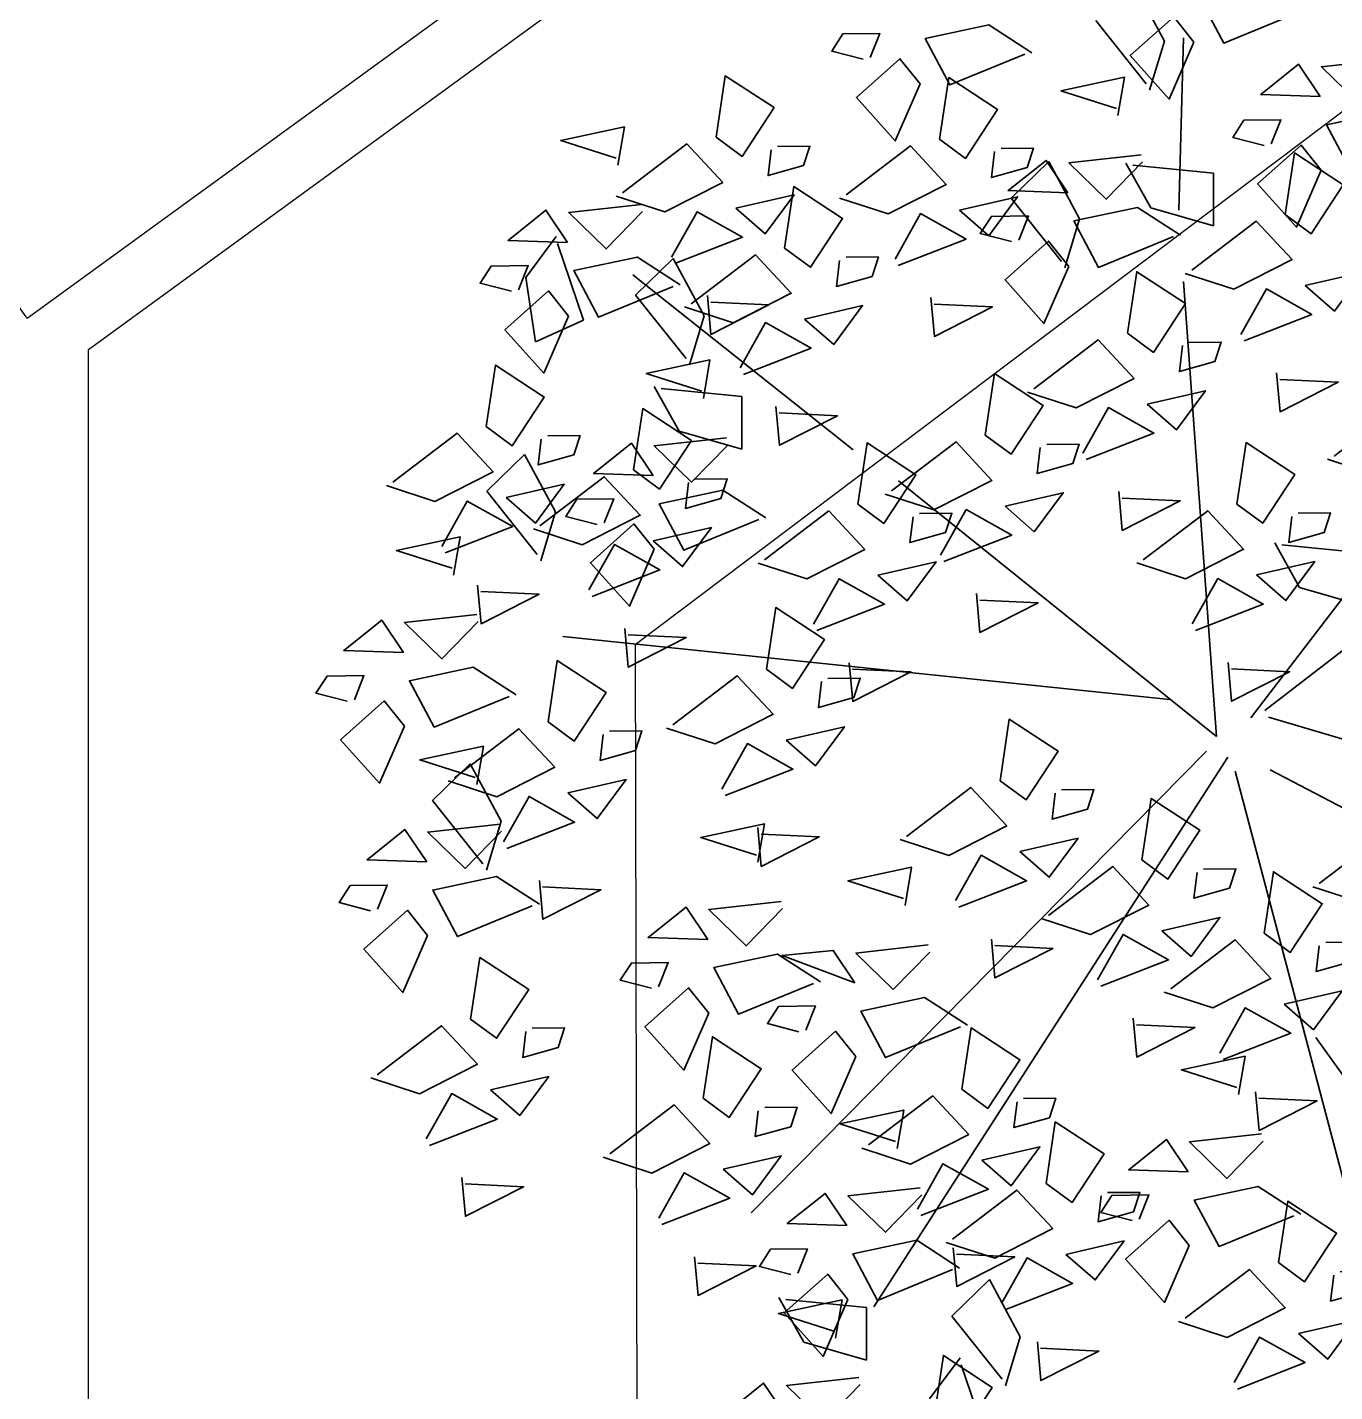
# Model space of a CAD drawing. Header units: metres. Extents: x 325024 to 7190115, y 7391967 to 10157759.
# Drawn here: x 326080.993 to 326085.272, y 7392806.531 to 7392810.997 of the extents above; entities that cross this region are included whole.
import ezdxf

# ---------------------------------------------------------------- set-up
doc = ezdxf.new("R2010")
doc.units = ezdxf.units.M
for name, color, linetype, lineweight in [('L-shrub', 74, 'Continuous', 35), ('linagrossa', 7, 'Continuous', 25), ('MÓVEIS', 7, 'Continuous', 13), ('PAREDE EXTERNA', 6, 'Continuous', 30), ('PAREDE INTERNA', 181, 'Continuous', 25)]:
    doc.layers.add(name, color=color, linetype=linetype, lineweight=lineweight)

# ---------------------------------------------------------------- blocks, each defined once
blk = doc.blocks.new('flower shrub 3')
at = {"layer": 'L-shrub', "color": 2}
for p, q in [((-123.45, 236), (-108.99, 242.75)), ((-109.76, 240.63), (-114.02, 215.74)), ((86.95, 226.01), (86.87, 205.67)), ((75.55, 196.68), (71.14, 221.55)), ((-96.02, 214.78), (-80.21, 219.24)), ((-80.21, 219.24), (-80.29, 198.91)), ((-114.02, 215.74), (-130.41, 216.9)), ((-91.61, 189.92), (-96.02, 214.78)), ((86.87, 205.67), (75.54, 194.43)), ((-80.29, 198.91), (-91.62, 187.66)), ((21.44, 185.45), (37.25, 189.91)), ((37.25, 189.91), (37.17, 169.58)), ((-104.33, 170.99), (-104.5, 186.95)), ((-102.88, 185.37), (-81.99, 171.19)), ((25.85, 160.59), (21.44, 185.45)), ((58.31, 161.96), (58.15, 177.93)), ((59.76, 176.34), (80.66, 162.16)), ((-89.82, 156.75), (-104.33, 170.99)), ((-81.99, 171.19), (-89.82, 156.75)), ((37.17, 169.58), (25.84, 158.33)), ((72.82, 147.73), (58.31, 161.96)), ((80.66, 162.16), (72.82, 147.73)), ((-227.04, 106.49), (-211.23, 110.94)), ((-211.23, 110.94), (-211.31, 90.61)), ((42.5, 35.62), (42.33, 51.58)), ((43.95, 50), (64.85, 35.82)), ((57.01, 21.38), (42.5, 35.62)), ((-145.72, -107.91), (-145.8, -128.24)), ((-145.8, -128.24), (-157.13, -139.49))]:
    blk.add_line(p, q, dxfattribs=at)
at = {"layer": 'L-shrub', "color": 108}
for p, q in [((-130.41, 216.9), (-123.45, 236)), ((-166.05, 183.2), (-150.24, 187.65)), ((-150.24, 187.65), (-150.32, 167.32)), ((-161.64, 158.33), (-166.05, 183.2)), ((-150.32, 167.32), (-161.65, 156.07)), ((-222.63, 81.62), (-227.04, 106.49)), ((-205.99, -97.49), (-206.15, -81.53)), ((-204.54, -83.11), (-183.64, -97.29)), ((-191.47, -111.73), (-205.99, -97.49)), ((-183.64, -97.29), (-191.47, -111.73)), ((-161.53, -112.36), (-145.72, -107.91)), ((-157.12, -137.23), (-161.53, -112.36)), ((-179.93, -131.75), (-165.46, -125)), ((-166.23, -127.12), (-170.5, -152.01))]:
    blk.add_line(p, q, dxfattribs=at)
at = {"layer": 'L-shrub', "color": 98}
blk.add_line((-211.31, 90.61), (-222.64, 79.36), dxfattribs=at)
at = {"layer": 'L-shrub', "color": 92}
for points in [[(-81.5, 253.13), (-73.97, 262.66), (-93.47, 268.43), (-80.86, 255.29)], [(-50.38, 246.16), (-38.67, 261.64), (-30.06, 245.61), (-46.11, 237.01), (-50.38, 246.16)], [(-106.76, 239.42), (-107.89, 251.52), (-122.81, 248.88), (-106.76, 239.42)], [(-81.65, 236.7), (-97.21, 231.89), (-102.03, 247.44), (-81.01, 238.86)], [(-84.31, 244.82), (-59.35, 248.66), (-55.26, 232.75), (-75.59, 233.29), (-86.57, 244.88)], [(13.52, 230.35), (-1.79, 218.41), (-5.97, 236.12), (11.75, 240.29), (13.52, 230.35)], [(46.65, 222.9), (21.55, 225.63), (21.7, 242.05), (41.19, 236.28), (48.82, 222.26)], [(-37.14, 234.51), (-41.84, 227.87), (-30.61, 225.31), (-25.97, 229.7), (-34.88, 234.45)], [(-84.36, 211.62), (-109.47, 214.34), (-109.32, 230.77), (-89.83, 225), (-82.2, 210.98)], [(-80.47, 219.88), (-66.68, 228.54), (-58.01, 214.76), (-80.53, 217.63)], [(10.61, 212.31), (22.33, 227.8), (30.93, 211.77), (14.88, 203.17), (10.61, 212.31)], [(-48.12, 205.55), (-36.41, 221.03), (-27.8, 205), (-43.85, 196.4), (-48.12, 205.55)], [(94.84, 201.02), (79.53, 189.08), (75.35, 206.79), (93.07, 210.96), (94.84, 201.02)], [(127.98, 193.57), (102.87, 196.3), (103.02, 212.72), (122.51, 206.95), (130.14, 192.93)], [(-82.06, 204.2), (-57.09, 208.04), (-53, 192.14), (-73.33, 192.68), (-84.31, 204.27)], [(63.07, 192.21), (70.6, 201.74), (51.11, 207.51), (63.71, 194.37)], [(-76.38, 203.98), (-81.2, 192.82), (-60.88, 192.27), (-76.44, 201.72)], [(23.85, 200.67), (19.16, 194.03), (30.38, 191.47), (35.02, 195.86), (26.11, 200.61)], [(-92.8, 176.42), (-85.27, 185.95), (-104.76, 191.72), (-92.16, 178.58)], [(-34.88, 193.9), (-39.58, 187.26), (-28.35, 184.7), (-23.71, 189.09), (-32.62, 193.84)], [(-19.48, 186.04), (-5.68, 194.7), (2.98, 180.92), (-19.54, 183.79)], [(-78.21, 179.27), (-64.42, 187.93), (-55.75, 174.15), (-78.27, 177.02)], [(5.48, 189.88), (9.7, 178.48), (23.43, 184.88), (5.48, 189.88)], [(37.81, 178.51), (36.68, 190.61), (21.76, 187.96), (37.81, 178.51)], [(17.28, 172.82), (23.53, 178.03), (13.34, 183.4), (7.73, 180.35), (15.12, 173.46)], [(62.92, 175.78), (47.36, 170.98), (42.54, 186.52), (63.56, 177.95)], [(-122.67, 167.19), (-110.95, 182.67), (-102.35, 166.64), (-118.4, 158.05), (-122.67, 167.19)], [(121.39, 167.23), (120.26, 179.33), (105.34, 176.68), (121.39, 167.23)], [(146.5, 164.5), (130.94, 159.7), (126.12, 175.24), (147.14, 166.67)], [(-92.95, 159.99), (-108.51, 155.18), (-113.33, 170.73), (-92.31, 162.15)], [(100.86, 161.54), (107.11, 166.75), (96.92, 172.11), (91.31, 169.07), (98.7, 162.18)], [(27.08, 158.16), (11.76, 146.22), (7.58, 163.93), (25.31, 168.09), (27.08, 158.16)], [(60.21, 150.7), (35.1, 153.43), (35.25, 169.85), (54.74, 164.09), (62.37, 150.06)], [(-212.93, 151.43), (-214.06, 163.53), (-228.98, 160.89), (-212.93, 151.43)], [(-74.12, 163.36), (-78.94, 152.21), (-58.62, 151.66), (-74.18, 161.11)], [(33.2, 131.09), (44.92, 146.57), (53.52, 130.54), (37.47, 121.95), (33.2, 131.09)], [(-190.53, 123.63), (-215.64, 126.35), (-215.49, 142.78), (-196, 137.01), (-188.37, 122.99)], [(60.26, 138.78), (85.22, 142.62), (89.31, 126.71), (68.99, 127.26), (58, 138.84)], [(-66.19, 124.32), (-54.48, 139.81), (-45.87, 123.78), (-61.92, 115.18), (-66.19, 124.32)], [(-100.13, 122.98), (-75.17, 126.82), (-71.08, 110.91), (-91.4, 111.46), (-102.39, 123.04)], [(-212.52, 104.22), (-204.99, 113.75), (-224.49, 119.52), (-211.88, 106.38)], [(46.44, 119.45), (41.74, 112.81), (52.97, 110.25), (57.61, 114.63), (48.7, 119.39)], [(89.07, 117.69), (93.28, 106.29), (107.01, 112.69), (89.07, 117.69)], [(-217.59, 109.45), (-192.63, 113.29), (-188.54, 97.38), (-208.86, 97.93), (-219.85, 109.51)], [(-52.95, 112.68), (-57.65, 106.04), (-46.42, 103.48), (-41.78, 107.87), (-50.69, 112.62)], [(-7.77, 112.68), (-12.47, 106.04), (-1.24, 103.48), (3.4, 107.87), (-5.51, 112.62)], [(3.11, 104.82), (16.91, 113.48), (25.57, 99.7), (3.05, 102.57)], [(-115.89, 92.74), (-104.17, 108.22), (-95.57, 92.19), (-111.62, 83.59), (-115.89, 92.74)], [(-51.1, 98.05), (-37.31, 106.71), (-28.64, 92.93), (-51.16, 95.8)], [(28.07, 108.66), (32.29, 97.26), (46.02, 103.66), (28.07, 108.66)], [(-170.42, 99.14), (-175.11, 92.5), (-163.88, 89.94), (-159.25, 94.33), (-168.16, 99.08)], [(-26.14, 101.89), (-21.93, 90.49), (-8.2, 96.89), (-26.14, 101.89)], [(7.2, 88.91), (2.38, 77.76), (22.71, 77.21), (7.14, 86.66)], [(-102.65, 81.1), (-107.35, 74.45), (-96.12, 71.89), (-91.48, 76.28), (-100.39, 81.03)], [(-92.19, 82.14), (-97.01, 70.99), (-76.69, 70.44), (-92.25, 79.89)], [(-47.01, 82.14), (-51.83, 70.99), (-31.51, 70.44), (-47.07, 79.89)], [(-121.02, 70.31), (-116.8, 58.91), (-103.07, 65.31), (-121.02, 70.31)], [(3.78, 66.58), (28.75, 70.42), (32.84, 54.51), (12.51, 55.06), (1.53, 66.64)], [(71.55, 66.58), (96.51, 70.42), (100.6, 54.51), (80.28, 55.06), (69.29, 66.64)], [(7.63, 41.65), (21.42, 50.3), (30.09, 36.53), (7.57, 39.39)], [(-102.39, 25.97), (-77.43, 29.81), (-73.34, 13.9), (-93.66, 14.45), (-104.64, 26.03)], [(11.72, 25.74), (6.9, 14.58), (27.22, 14.04), (11.66, 23.48)], [(-41.35, -15.56), (-29.63, -0.08), (-21.02, -16.11), (-37.07, -24.7), (-41.35, -15.56)], [(-115.99, -34.3), (-141.1, -31.58), (-140.95, -15.15), (-121.45, -20.92), (-113.82, -34.94)], [(-75.28, -16.9), (-50.32, -13.06), (-46.23, -28.97), (-66.55, -28.42), (-77.54, -16.84)], [(-28.1, -27.2), (-32.8, -33.84), (-21.57, -36.4), (-16.93, -32.02), (-25.84, -27.26)], [(-71.43, -41.83), (-57.64, -33.17), (-48.97, -46.95), (-71.49, -44.08)], [(-124.93, -51.66), (-113.21, -36.17), (-104.6, -52.2), (-120.65, -60.8), (-124.93, -51.66)], [(-46.47, -37.99), (-42.26, -49.39), (-28.53, -42.99), (-46.47, -37.99)], [(-18.76, -53.91), (-7.04, -38.43), (1.57, -54.46), (-14.48, -63.06), (-18.76, -53.91)], [(3.78, -48.48), (28.75, -44.64), (32.84, -60.55), (12.51, -60.01), (1.53, -48.42)], [(-75.14, -108.02), (-76.27, -95.92), (-91.18, -98.57), (-75.14, -108.02)], [(-63.94, -146.41), (-52.22, -130.93), (-43.61, -146.96), (-59.66, -155.56), (-63.94, -146.41)]]:
    blk.add_lwpolyline(points, dxfattribs=at)
at = {"layer": 'L-shrub', "color": 2}
for points in [[(3.73, 245.02), (9.98, 250.22), (-0.21, 255.59), (-5.82, 252.55), (1.56, 245.66)], [(-55.51, 223.72), (-51.3, 212.33), (-37.56, 218.73), (-55.51, 223.72)], [(-23.32, 210.97), (1.64, 214.81), (5.73, 198.9), (-14.6, 199.45), (-25.58, 211.03)], [(143.79, 139.42), (118.68, 142.15), (118.83, 158.57), (138.33, 152.8), (145.96, 138.78)], [(-95.66, 134.91), (-120.77, 137.64), (-120.62, 154.06), (-101.12, 148.29), (-93.49, 134.27)], [(110.66, 146.88), (95.35, 134.94), (91.16, 152.64), (108.89, 156.81), (110.66, 146.88)], [(94.19, 140.12), (105.91, 155.6), (114.51, 139.57), (98.46, 130.97), (94.19, 140.12)], [(-127.79, 144.76), (-123.58, 133.36), (-109.85, 139.76), (-127.79, 144.76)], [(-21.02, 124.32), (-9.3, 139.81), (-0.69, 123.78), (-16.74, 115.18), (-21.02, 124.32)], [(-0.73, 129.75), (24.23, 133.59), (28.32, 117.68), (7.99, 118.23), (-2.99, 129.81)], [(-183.66, 110.79), (-171.94, 126.27), (-163.34, 110.24), (-179.39, 101.64), (-183.66, 110.79)], [(-54.95, 122.98), (-29.99, 126.82), (-25.9, 110.91), (-46.22, 111.46), (-57.21, 123.04)], [(64.1, 113.85), (77.9, 122.5), (86.56, 108.73), (64.04, 111.59)], [(-96.28, 98.05), (-82.49, 106.71), (-73.82, 92.93), (-96.34, 95.8)], [(68.19, 97.94), (63.37, 86.78), (83.7, 86.23), (68.13, 95.68)], [(-188.78, 88.36), (-184.57, 76.96), (-170.84, 83.36), (-188.78, 88.36)], [(-147.01, 41.05), (-139.48, 50.58), (-158.98, 56.35), (-146.37, 43.21)], [(50.96, 56.28), (46.26, 49.63), (57.49, 47.07), (62.13, 51.46), (53.22, 56.22)], [(32.59, 45.49), (36.8, 34.09), (50.54, 40.49), (32.59, 45.49)], [(-149.87, -0.46), (-174.98, 2.27), (-174.83, 18.69), (-155.34, 12.92), (-147.71, -1.1)], [(-138.39, -6.5), (-139.52, 5.6), (-154.26, 11.88), (-138.39, -6.5)], [(-52.69, -55.25), (-27.73, -51.41), (-23.64, -67.32), (-43.96, -66.77), (-54.95, -55.19)], [(-5.51, -65.55), (-10.21, -72.2), (1.02, -74.76), (5.66, -70.37), (-3.25, -65.62)], [(-95.67, -113.71), (-89.41, -108.5), (-99.6, -103.14), (-105.22, -106.18), (-97.83, -113.07)], [(-121.02, -112.44), (-116.8, -123.84), (-103.07, -117.44), (-121.02, -112.44)], [(-85.87, -128.38), (-101.18, -140.31), (-105.37, -122.61), (-87.64, -118.44), (-85.87, -128.38)], [(-52.74, -135.83), (-77.85, -133.1), (-77.7, -116.68), (-58.2, -122.45), (-50.57, -136.47)], [(-141.89, -132.19), (-146.71, -143.35), (-126.38, -143.9), (-141.95, -134.45)]]:
    blk.add_lwpolyline(points, dxfattribs=at)
at = {"layer": 'L-shrub', "color": 108}
for points in [[(-127.29, 233.74), (-121.04, 238.94), (-131.23, 244.31), (-136.84, 241.27), (-129.46, 234.38)], [(-117.5, 219.07), (-132.81, 207.13), (-136.99, 224.84), (-119.27, 229.01), (-117.5, 219.07)], [(-156.55, 201.03), (-144.84, 216.52), (-136.23, 200.48), (-152.28, 191.89), (-156.55, 201.03)], [(-190.49, 199.69), (-165.52, 203.53), (-161.43, 187.62), (-181.76, 188.17), (-192.74, 199.75)], [(-143.31, 189.39), (-148.01, 182.75), (-136.78, 180.19), (-132.14, 184.58), (-141.05, 189.33)], [(-186.64, 174.76), (-172.85, 183.42), (-164.18, 169.64), (-186.7, 172.51)], [(-187.68, 165.14), (-180.14, 174.67), (-199.64, 180.44), (-187.04, 167.3)], [(-53.25, 183.11), (-49.04, 171.72), (-35.3, 178.12), (-53.25, 183.11)], [(-161.68, 178.6), (-157.47, 167.2), (-143.73, 173.6), (-161.68, 178.6)], [(-118.06, 162.71), (-119.19, 174.81), (-134.1, 172.17), (-118.06, 162.71)], [(-156.6, 165.85), (-131.64, 169.69), (-127.55, 153.78), (-147.87, 154.33), (-158.86, 165.91)], [(-138.59, 157.03), (-132.33, 162.23), (-142.52, 167.6), (-148.14, 164.56), (-140.75, 157.67)], [(-15.39, 170.13), (-20.21, 158.98), (0.12, 158.43), (-15.45, 167.88)], [(-187.82, 148.71), (-203.38, 143.9), (-208.21, 159.45), (-187.18, 150.87)], [(-182.55, 158.85), (-187.37, 147.7), (-167.05, 147.15), (-182.61, 156.6)], [(-152.75, 140.92), (-138.96, 149.57), (-130.29, 135.8), (-152.82, 138.66)], [(-128.79, 142.36), (-144.1, 130.42), (-148.29, 148.13), (-130.56, 152.3), (-128.79, 142.36)], [(-223.67, 131.08), (-238.98, 119.14), (-243.16, 136.85), (-225.44, 141.02), (-223.67, 131.08)], [(-237.78, 90.52), (-238.91, 102.62), (-253.83, 99.97), (-237.78, 90.52)], [(-258.31, 84.83), (-252.06, 90.04), (-262.25, 95.41), (-267.86, 92.36), (-260.48, 85.47)], [(37.72, 67.92), (49.43, 83.4), (58.04, 67.37), (41.99, 58.78), (37.72, 67.92)], [(-248.51, 70.17), (-263.83, 58.23), (-268.01, 75.94), (-250.29, 80.1), (-248.51, 70.17)], [(-145.98, 66.47), (-132.19, 75.12), (-123.52, 61.35), (-146.04, 64.21)], [(-249.17, 40.85), (-237.45, 56.33), (-228.85, 40.3), (-244.9, 31.7), (-249.17, 40.85)], [(-141.89, 50.56), (-146.71, 39.4), (-126.38, 38.85), (-141.95, 48.3)], [(-283.1, 39.51), (-258.14, 43.35), (-254.05, 27.44), (-274.37, 27.98), (-285.36, 39.57)], [(-68.45, 27.31), (-56.74, 42.79), (-48.13, 26.76), (-64.18, 18.17), (-68.45, 27.31)], [(-172.27, 27.35), (-173.4, 39.44), (-188.32, 36.8), (-172.27, 27.35)], [(-192.8, 21.66), (-186.55, 26.86), (-196.74, 32.23), (-202.35, 29.19), (-194.97, 22.3)], [(-235.92, 29.2), (-240.62, 22.56), (-229.39, 20), (-224.76, 24.39), (-233.67, 29.14)], [(-279.26, 14.57), (-265.46, 23.23), (-256.8, 9.45), (-279.32, 12.32)], [(-113.13, 7.2), (-105.6, 16.74), (-125.09, 22.51), (-112.49, 9.37)], [(-254.29, 18.41), (-250.08, 7.02), (-236.35, 13.42), (-254.29, 18.41)], [(-183.01, 6.99), (-198.32, -4.95), (-202.5, 12.76), (-184.78, 16.93), (-183.01, 6.99)], [(-55.21, 15.67), (-59.91, 9.02), (-48.68, 6.46), (-44.04, 10.85), (-52.95, 15.61)], [(-73.58, 4.88), (-69.37, -6.52), (-55.64, -0.12), (-73.58, 4.88)], [(-113.28, -9.22), (-128.84, -14.03), (-133.66, 1.52), (-112.64, -7.06)], [(-275.17, -1.33), (-279.99, -12.49), (-259.66, -13.04), (-275.23, -3.59)], [(-197.21, -15.56), (-185.5, -0.08), (-176.89, -16.11), (-192.94, -24.7), (-197.21, -15.56)], [(-231.15, -16.9), (-206.18, -13.06), (-202.09, -28.97), (-222.42, -28.42), (-233.4, -16.84)], [(-183.97, -27.2), (-188.67, -33.84), (-177.44, -36.4), (-172.8, -32.02), (-181.71, -27.26)], [(-227.3, -41.83), (-213.51, -33.17), (-204.84, -46.95), (-227.36, -44.08)], [(-202.34, -37.99), (-198.13, -49.39), (-184.4, -42.99), (-202.34, -37.99)], [(-223.21, -57.74), (-228.03, -68.89), (-207.71, -69.44), (-223.27, -59.99)], [(-176.79, -71.93), (-177.92, -59.83), (-192.84, -62.47), (-176.79, -71.93)], [(-111.68, -63.3), (-116.38, -69.94), (-105.15, -72.5), (-100.51, -68.11), (-109.42, -63.36)], [(-197.32, -77.61), (-191.07, -72.41), (-201.26, -67.04), (-206.87, -70.08), (-199.48, -76.97)], [(-151.68, -74.65), (-167.24, -79.46), (-172.06, -63.91), (-151.04, -72.49)], [(-155.01, -77.93), (-141.22, -69.27), (-132.55, -83.05), (-155.07, -80.18)], [(-130.05, -74.09), (-125.84, -85.49), (-112.11, -79.09), (-130.05, -74.09)], [(-154.39, -99.73), (-179.5, -97), (-179.35, -80.58), (-159.85, -86.35), (-152.23, -100.37)], [(-187.52, -92.28), (-202.84, -104.22), (-207.02, -86.51), (-189.29, -82.34), (-187.52, -92.28)], [(-196.71, -101.09), (-189.18, -91.56), (-208.67, -85.79), (-196.07, -98.93)], [(-149.82, -91.35), (-124.86, -87.51), (-120.77, -103.42), (-141.1, -102.87), (-152.08, -91.29)], [(-150.92, -93.84), (-155.74, -104.99), (-135.42, -105.54), (-150.98, -96.09)], [(-221.97, -114.79), (-223.1, -102.69), (-238.02, -105.34), (-221.97, -114.79)], [(-196.86, -117.52), (-212.42, -122.32), (-217.24, -106.78), (-196.22, -115.35)], [(-181.4, -137.39), (-169.68, -121.91), (-161.08, -137.94), (-177.13, -146.53), (-181.4, -137.39)], [(-97.87, -147.76), (-72.91, -143.92), (-68.82, -159.82), (-89.14, -159.28), (-100.13, -147.69)], [(-50.69, -158.06), (-55.39, -164.7), (-44.16, -167.26), (-39.52, -162.87), (-48.43, -158.12)], [(-94.02, -172.69), (-80.23, -164.03), (-71.56, -177.81), (-94.08, -174.94)], [(-69.06, -168.85), (-64.85, -180.24), (-51.12, -173.84), (-69.06, -168.85)]]:
    blk.add_lwpolyline(points, dxfattribs=at)
at = {"layer": 'L-shrub', "color": 32}
for points in [[(-59.39, 140.01), (-93.72, 220.83)], [(65.66, 157.16), (92.63, 203.69)], [(-2.54, 7.13), (56.31, 136.92)], [(-9.89, 24.27), (-166.82, 132.02)], [(-2.54, 7.13), (-51.58, 124.68)], [(9.72, 7.13), (124.97, 58.56)], [(14.63, 7.13), (137.23, 26.72)], [(-7.44, 4.68), (-201.15, -54.09)], [(14.63, 4.68), (156.84, -137.36)], [(-2.54, -0.22), (-181.53, -98.18)], [(-2.54, -5.12), (-51.58, -205.93)], [(7.27, -10.01), (132.32, -196.13)], [(-12.8, -148.96), (-20.16, -90.19)]]:
    blk.add_lwpolyline(points, dxfattribs=at)
at = {"layer": 'L-shrub', "color": 98}
for points in [[(-233.46, 145.75), (-227.21, 150.95), (-237.4, 156.32), (-243.01, 153.28), (-235.63, 146.39)], [(-109.42, 155.55), (-114.12, 148.9), (-102.89, 146.34), (-98.26, 150.73), (-107.17, 155.49)], [(-148.66, 125.01), (-153.48, 113.86), (-133.16, 113.31), (-148.73, 122.75)], [(-212.67, 87.79), (-228.23, 82.99), (-233.05, 98.53), (-212.03, 89.96)], [(-71.32, 101.89), (-67.11, 90.49), (-53.38, 96.89), (-71.32, 101.89)], [(-149.82, 91.4), (-124.86, 95.24), (-120.77, 79.33), (-141.1, 79.88), (-152.08, 91.46)], [(-213.75, 84.52), (-199.95, 93.17), (-191.29, 79.4), (-213.81, 82.26)], [(-215.38, 62.71), (-240.49, 65.44), (-240.34, 81.86), (-220.85, 76.1), (-213.22, 62.07)], [(-209.66, 68.61), (-214.48, 57.45), (-194.15, 56.9), (-209.72, 66.35)], [(-147.16, 24.62), (-162.72, 19.81), (-167.54, 35.36), (-146.52, 26.78)], [(-98.54, 1.04), (-84.75, 9.69), (-76.08, -4.08), (-98.6, -1.22)], [(-158.92, -12.19), (-152.66, -6.98), (-162.85, -1.61), (-168.47, -4.65), (-161.08, -11.54)], [(-149.12, -26.85), (-164.43, -38.79), (-168.62, -21.08), (-150.89, -16.91), (-149.12, -26.85)], [(-94.45, -14.87), (-99.27, -26.03), (-78.95, -26.58), (-94.51, -17.13)], [(-151.53, -58.22), (-144, -48.69), (-163.49, -42.92), (-150.89, -56.06)], [(-158.86, -53), (-133.9, -49.16), (-129.81, -65.07), (-150.13, -64.52), (-161.12, -52.94)], [(-67.34, -57.74), (-72.16, -68.89), (-51.84, -69.44), (-67.4, -59.99)], [(-48.84, -80.18), (-35.05, -71.53), (-26.38, -85.3), (-48.9, -82.44)], [(-115.89, -90.01), (-104.17, -74.53), (-95.57, -90.56), (-111.62, -99.15), (-115.89, -90.01)], [(-23.88, -76.34), (-19.67, -87.74), (-5.94, -81.34), (-23.88, -76.34)], [(-49.88, -94.32), (-42.35, -84.79), (-61.84, -79.02), (-49.24, -92.16)], [(-44.75, -96.09), (-49.57, -107.25), (-29.25, -107.8), (-44.81, -98.35)], [(-102.65, -101.65), (-107.35, -108.3), (-96.12, -110.86), (-91.48, -106.47), (-100.39, -101.71)], [(-50.03, -110.75), (-65.59, -115.56), (-70.41, -100.01), (-49.39, -108.58)], [(-145.98, -116.28), (-132.19, -107.63), (-123.52, -121.4), (-146.04, -118.54)]]:
    blk.add_lwpolyline(points, dxfattribs=at)

msp = doc.modelspace()

# ---------------------------------------------------------------- linework, layer by layer
at = {"layer": 'linagrossa'}
for p, q in [((326105.1306, 7392825.6842), (326082.9831, 7392808.976)), ((326082.9831, 7392808.976), (326083.0198, 7392790.7437))]:
    msp.add_line(p, q, dxfattribs=at)
at = {"layer": 'PAREDE EXTERNA'}
for p, q in [((326081.1935, 7392809.9431), (326102.7428, 7392825.6464)), ((326080.9935, 7392810.0448), (326085.171, 7392813.089)), ((326081.1935, 7392792.7723), (326081.1935, 7392809.9431))]:
    msp.add_line(p, q, dxfattribs=at)
at = {"layer": 'PAREDE INTERNA'}
msp.add_line((326080.9935, 7392810.0448), (326077.083, 7392815.411), dxfattribs=at)

# ---------------------------------------------------------------- block references
at = {"layer": 'MÓVEIS', "xscale": 0.01048452003034848, "yscale": 0.01048452003034848, "zscale": 0.01048452003034848, "rotation": 28.52764486330616}
msp.add_blockref('flower shrub 3', (326084.9441, 7392808.6223), dxfattribs=at)

doc.saveas('drawing.dxf')
